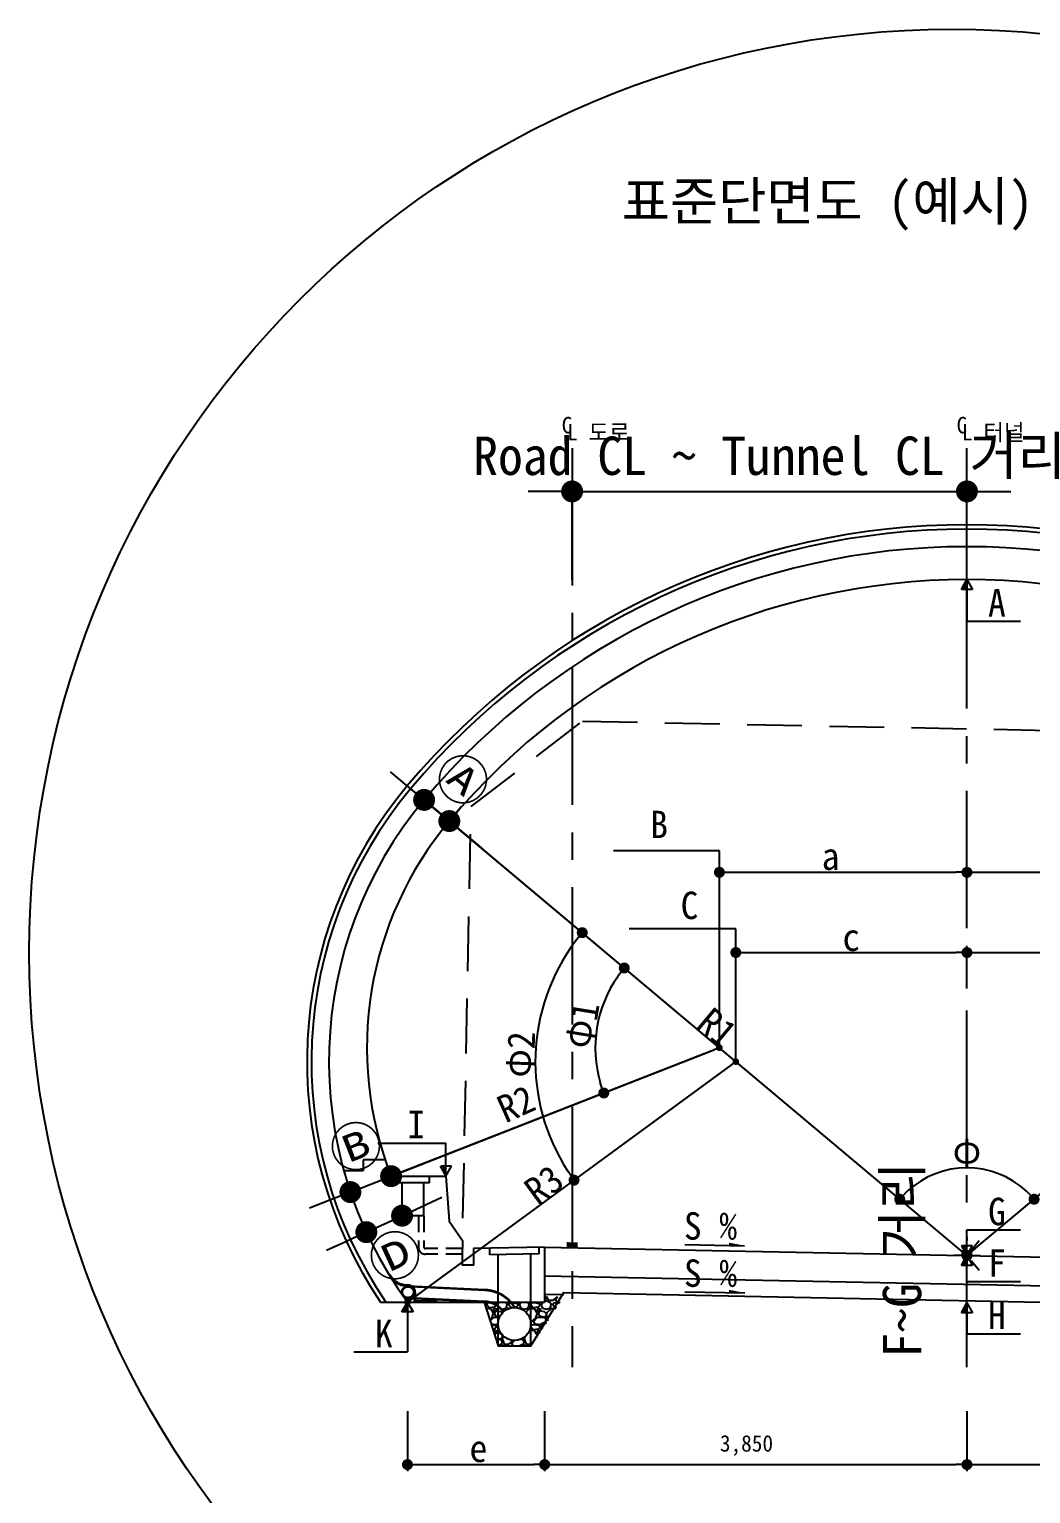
# Model space of a CAD drawing. Header units: millimetres. Extents: x -69382 to 174843, y -46375 to 101648.
# Drawn here: x 6521 to 15651, y -7315 to 6029 of the extents above; entities that cross this region are included whole.
import ezdxf
from ezdxf.enums import TextEntityAlignment as Align

# ---------------------------------------------------------------- set-up
doc = ezdxf.new("R2010")
doc.units = ezdxf.units.MM
doc.header["$LTSCALE"] = 1000
doc.linetypes.add('A-CENTR01', pattern=[2, 1.25, -0.25, 0.25, -0.25])
doc.linetypes.add('A-DASHD01', pattern=[0.75, 0.5, -0.25])
for name, color, linetype in [('-길작업', 255, 'Continuous'), ('CS-CNTL', 1, 'A-CENTR01'), ('CS-CONC-MAJR', 4, 'Continuous'), ('CS-DIML', 1, 'Continuous'), ('CS-EXCV', 3, 'A-DIGLN01'), ('CS-HIDL', 2, 'A-DASHD01'), ('CS-LEAL', 1, 'Continuous'), ('CS-LEAT', 3, 'Continuous'), ('CS-PATT', 1, 'Continuous'), ('CS-SYMB', 3, 'Continuous'), ('CST-01-02-02-G05-CS-CONC', 4, 'Continuous'), ('CZ-HIDL', 2, 'A-DASHD01'), ('CZ-TEX1', 6, 'Continuous'), ('DIM1', 1, 'Continuous')]:
    doc.layers.add(name, color=color, linetype=linetype)
doc.styles.get("Standard").update_dxf_attribs({"font": 'txt.shx', "bigfont": 'whgtxt.shx'})
doc.styles.add('WBMTXT', font='DotumChe.ttf')
doc.styles.add('WGTXT', font='DotumChe.ttf')
doc.linetypes.add('A-DIGLN01', pattern='A,0.9,-0.2,[19,kscals.shx,S=0.1,R=180,X=0,Y=0],0.9', length=2)
doc.dimstyles.new('DIM-01', dxfattribs={"dimscale": 100, "dimtxt": 3, "dimasz": 0.6, "dimexe": 0, "dimexo": 0, "dimgap": 1, "dimtad": 1, "dimdec": 0, "dimrnd": 0.001, "dimzin": 1, "dimdsep": 46, "dimlunit": 6, "dimtxsty": 'WGTXT', "dimblk": 'DOT', "dimcen": 0, "dimclrd": 1, "dimclre": 1, "dimclrt": 3, "dimadec": 4, "dimazin": 0, "dimtfac": 1, "dimtdec": 0, "dimtix": 1, "dimtmove": 2, "dimatfit": 3, "dimldrblk": 'DOT', "dimfxl": 1.5, "dimlwd": -1, "dimarcsym": 0})
doc.dimstyles.get("Standard").update_dxf_attribs({"dimtxt": 0.18, "dimasz": 0.18, "dimexe": 0.18, "dimexo": 0.0625, "dimgap": 0.09, "dimtad": 0, "dimtih": 1, "dimtoh": 1, "dimdec": 4, "dimzin": 0, "dimdsep": 46, "dimtxsty": 'Standard', "dimcen": 0.09, "dimadec": 0, "dimazin": 0, "dimtfac": 1, "dimtdec": 4, "dimtofl": 0, "dimtmove": 0, "dimatfit": 3, "dimfxl": 1, "dimtolj": 1, "dimtzin": 0, "dimarcsym": 0})

# ---------------------------------------------------------------- blocks, each defined once
blk = doc.blocks.new('_Dot')
at = {"layer": 'DIM1'}
blk.add_line((0, 0), (-1, 0), dxfattribs=at)
at = {"layer": 'DIM1', "const_width": 0.5}
blk.add_lwpolyline([(-0.25, 0, 1), (0.25, 0, 1)], format="xyb", close=True, dxfattribs=at)
blk = doc.blocks.new('*D350')
at = {"layer": 'CS-DIML', "color": 6, "transparency": 16777216}
for p, q in [((11270, 1818), (11070, 1818)), ((11470, 1818), (15070, 1818)), ((15270, 1818), (15470, 1818))]:
    blk.add_line(p, q, dxfattribs=at)
at = {"layer": 'CS-DIML', "color": 6, "lineweight": -2, "transparency": 16777216}
for p, q in [((11470, 1014), (11470, 1818)), ((15070, 1014), (15070, 1818))]:
    blk.add_line(p, q, dxfattribs=at)
at = {"layer": 'Defpoints', "color": 0, "transparency": 16777216}
for p in [(15070, 1818), (11470, 1014), (15070, 1014)]:
    blk.add_point(p, dxfattribs=at)
at = {"layer": 'CS-DIML', "color": 6, "transparency": 16777216, "xscale": 200, "yscale": 200, "zscale": 200}
blk.add_blockref('_Dot', (11470, 1818), dxfattribs=at)
at = {"layer": 'CS-DIML', "color": 6, "transparency": 16777216, "xscale": 200, "yscale": 200, "zscale": 200, "rotation": 180}
blk.add_blockref('_Dot', (15070, 1818), dxfattribs=at)
at = {"layer": 'CS-DIML', "color": 6, "transparency": 16777216, "insert": (13270, 2124), "char_height": 350, "attachment_point": 5, "style": 'WGTXT'}
blk.add_mtext('Road CL ~ Tunnel CL 거리', dxfattribs=at)
blk = doc.blocks.new('*D365')
at = {"layer": 'CS-DIML', "color": 1, "transparency": 16777216}
for p, q in [((10463, -1052), (10390, -1140)), ((14993, -5082), (10428, -1250)), ((15182, -5012), (15108, -5100))]:
    blk.add_line(p, q, dxfattribs=at)
at = {"layer": 'Defpoints', "color": 0, "transparency": 16777216}
for p in [(10351, -1186), (10351, -1186), (15070, -5146)]:
    blk.add_point(p, dxfattribs=at)
at = {"layer": 'CS-DIML', "color": 1, "transparency": 16777216, "xscale": 100, "yscale": 100, "zscale": 100}
for p, rotation in [((10351, -1186), 140.0000000000001), ((15070, -5146), 320.0000000000002)]:
    blk.add_blockref('_Dot', p, dxfattribs=dict(at, rotation=rotation))
at = {"layer": 'CS-DIML', "color": 3, "transparency": 16777216, "insert": (12794, -3067), "char_height": 250, "attachment_point": 5, "rotation": 320, "style": 'WGTXT'}
blk.add_mtext('\\A1;R1', dxfattribs=at)
blk = doc.blocks.new('*D366')
at = {"layer": 'CS-DIML', "color": 1, "transparency": 16777216}
for p, q in [((15146, -5082), (19712, -1250)), ((19901, -1320), (19827, -1232)), ((15182, -5280), (15108, -5192))]:
    blk.add_line(p, q, dxfattribs=at)
at = {"layer": 'Defpoints', "color": 0, "transparency": 16777216}
for p in [(19789, -1186), (19789, -1186), (15070, -5146)]:
    blk.add_point(p, dxfattribs=at)
at = {"layer": 'CS-DIML', "color": 1, "transparency": 16777216, "xscale": 100, "yscale": 100, "zscale": 100}
for p, rotation in [((19789, -1186), 39.99999999999989), ((15070, -5146), 219.9999999999999)]:
    blk.add_blockref('_Dot', p, dxfattribs=dict(at, rotation=rotation))
at = {"layer": 'CS-DIML', "color": 3, "transparency": 16777216, "insert": (17346, -3067), "char_height": 250, "attachment_point": 5, "rotation": 40, "style": 'WGTXT'}
blk.add_mtext('\\A1;R1', dxfattribs=at)
blk = doc.blocks.new('*D352')
at = {"layer": 'CS-DIML', "color": 1, "transparency": 16777216}
blk.add_arc((17103, -3440), 934, 347.2345, 33.8618, dxfattribs=at)
at = {"layer": 'Defpoints', "color": 0, "transparency": 16777216}
for p in [(19789, -1186), (17103, -3440), (18037, -3428), (20420, -4576), (15070, -5146)]:
    blk.add_point(p, dxfattribs=at)
at = {"layer": 'CS-DIML', "color": 1, "transparency": 16777216, "xscale": 100, "yscale": 100, "zscale": 100}
for p, rotation in [((17818, -2840), 126.9309053015496), ((17986, -3742), 254.1653760977857)]:
    blk.add_blockref('_Dot', p, dxfattribs=dict(at, rotation=rotation))
at = {"layer": 'CS-DIML', "color": 3, "transparency": 16777216, "insert": (18148, -3245), "char_height": 250, "attachment_point": 5, "rotation": 280.5481, "style": 'WGTXT'}
blk.add_mtext("\\A1;Φ1'", dxfattribs=at)
blk = doc.blocks.new('*D353')
at = {"layer": 'CS-DIML', "color": 1, "transparency": 16777216}
blk.add_arc((16967, -3554), 1634, 330.5179, 36.4926, dxfattribs=at)
at = {"layer": 'Defpoints', "color": 0, "transparency": 16777216}
for p in [(19789, -1186), (16967, -3554), (18582, -3800), (15070, -5146), (20308, -5723)]:
    blk.add_point(p, dxfattribs=at)
at = {"layer": 'CS-DIML', "color": 1, "transparency": 16777216, "xscale": 100, "yscale": 100, "zscale": 100}
for p, rotation in [((18219, -2504), 128.2463119733131), ((18337, -4443), 238.7642157950523)]:
    blk.add_blockref('_Dot', p, dxfattribs=dict(at, rotation=rotation))
at = {"layer": 'CS-DIML', "color": 3, "transparency": 16777216, "insert": (18727, -3446), "char_height": 250, "attachment_point": 5, "rotation": 273.5053, "style": 'WGTXT'}
blk.add_mtext("\\A1;Φ2'", dxfattribs=at)
blk = doc.blocks.new('*D354')
at = {"layer": 'CS-DIML', "color": 1, "transparency": 16777216}
blk.add_arc((12813, -3252), 1131, 145.067, 196.2874, dxfattribs=at)
at = {"layer": 'Defpoints', "color": 0, "transparency": 16777216}
for p in [(9968, -865), (11747, -2873), (12813, -3252), (9820, -4422), (15070, -5146)]:
    blk.add_point(p, dxfattribs=at)
at = {"layer": 'CS-DIML', "color": 1, "transparency": 16777216, "xscale": 100, "yscale": 100, "zscale": 100}
for p, rotation in [((11946, -2525), 52.53349893814372), ((11759, -3664), 288.820939407367)]:
    blk.add_blockref('_Dot', p, dxfattribs=dict(at, rotation=rotation))
at = {"layer": 'CS-DIML', "color": 3, "transparency": 16777216, "insert": (11568, -3047), "char_height": 250, "attachment_point": 5, "rotation": 80.6772, "style": 'WGTXT'}
blk.add_mtext('\\A1;Φ1', dxfattribs=at)
blk = doc.blocks.new('*D355')
at = {"layer": 'CS-DIML', "color": 1, "transparency": 16777216}
blk.add_arc((12963, -3378), 1828, 143.134, 213.0534, dxfattribs=at)
at = {"layer": 'Defpoints', "color": 0, "transparency": 16777216}
for p in [(10351, -1186), (11194, -2917), (12963, -3378), (15070, -5146), (9969, -5569)]:
    blk.add_point(p, dxfattribs=at)
at = {"layer": 'CS-DIML', "color": 1, "transparency": 16777216, "xscale": 100, "yscale": 100, "zscale": 100}
for p, rotation in [((11563, -2203), 51.56702430601288), ((11488, -4458), 304.6204256437987)]:
    blk.add_blockref('_Dot', p, dxfattribs=dict(at, rotation=rotation))
at = {"layer": 'CS-DIML', "color": 3, "transparency": 16777216, "insert": (11006, -3313), "char_height": 250, "attachment_point": 5, "rotation": 88.0937, "style": 'WGTXT'}
blk.add_mtext('\\A1;Φ2', dxfattribs=at)
blk = doc.blocks.new('*D356')
at = {"layer": 'CS-DIML', "color": 1, "transparency": 16777216}
blk.add_arc((15070, -5146), 800, 47.1696, 132.8366, dxfattribs=at)
at = {"layer": 'Defpoints', "color": 0, "transparency": 16777216}
for p in [(10351, -1187), (19789, -1186), (15299, -4380), (15070, -5146), (15070, -5146)]:
    blk.add_point(p, dxfattribs=at)
at = {"layer": 'CS-DIML', "color": 1, "transparency": 16777216, "xscale": 100, "yscale": 100, "zscale": 100}
for p, rotation in [((14457, -4632), 226.4213884010629), ((15682, -4632), 313.5848231692589)]:
    blk.add_blockref('_Dot', p, dxfattribs=dict(at, rotation=rotation))
at = {"layer": 'CS-DIML', "color": 3, "transparency": 16777216, "insert": (15070, -4216), "char_height": 250, "attachment_point": 5, "rotation": 0.0031, "style": 'WGTXT'}
blk.add_mtext('\\A1;Φ', dxfattribs=at)
blk = doc.blocks.new('*D357')
at = {"layer": 'CS-DIML', "color": 1, "transparency": 16777216}
for p, q in [((15070, -2713), (15070, -2324)), ((15170, -2384), (16867, -2384)), ((16967, -2806), (16967, -2324))]:
    blk.add_line(p, q, dxfattribs=at)
at = {"layer": 'Defpoints', "color": 0, "transparency": 16777216}
for p in [(16967, -2384), (15070, -2888), (16967, -2981)]:
    blk.add_point(p, dxfattribs=at)
at = {"layer": 'CS-DIML', "color": 1, "transparency": 16777216, "xscale": 100, "yscale": 100, "zscale": 100, "rotation": 180}
blk.add_blockref('_Dot', (15070, -2384), dxfattribs=at)
at = {"layer": 'CS-DIML', "color": 1, "transparency": 16777216, "xscale": 100, "yscale": 100, "zscale": 100}
blk.add_blockref('_Dot', (16967, -2384), dxfattribs=at)
at = {"layer": 'CS-DIML', "color": 3, "transparency": 16777216, "insert": (16059, -2246), "char_height": 250, "attachment_point": 5, "style": 'WGTXT'}
blk.add_mtext('\\A1;d', dxfattribs=at)
blk = doc.blocks.new('*D358')
at = {"layer": 'CS-DIML', "color": 1, "transparency": 16777216}
for p, q in [((15070, -1982), (15070, -1593)), ((17103, -1993), (17103, -1593)), ((15170, -1653), (17003, -1653))]:
    blk.add_line(p, q, dxfattribs=at)
at = {"layer": 'Defpoints', "color": 0, "transparency": 16777216}
for p in [(17103, -1653), (15070, -2157), (17103, -2168)]:
    blk.add_point(p, dxfattribs=at)
at = {"layer": 'CS-DIML', "color": 1, "transparency": 16777216, "xscale": 100, "yscale": 100, "zscale": 100, "rotation": 180}
blk.add_blockref('_Dot', (15070, -1653), dxfattribs=at)
at = {"layer": 'CS-DIML', "color": 1, "transparency": 16777216, "xscale": 100, "yscale": 100, "zscale": 100}
blk.add_blockref('_Dot', (17103, -1653), dxfattribs=at)
at = {"layer": 'CS-DIML', "color": 3, "transparency": 16777216, "insert": (16153, -1519), "char_height": 250, "attachment_point": 5, "style": 'WGTXT'}
blk.add_mtext('\\A1;b', dxfattribs=at)
blk = doc.blocks.new('*D359')
at = {"layer": 'CS-DIML', "color": 1, "transparency": 16777216}
for p, q in [((12963, -2806), (12963, -2324)), ((13063, -2384), (14970, -2384)), ((15070, -2713), (15070, -2324))]:
    blk.add_line(p, q, dxfattribs=at)
at = {"layer": 'Defpoints', "color": 0, "transparency": 16777216}
for p in [(15070, -2384), (15070, -2888), (12963, -2981)]:
    blk.add_point(p, dxfattribs=at)
at = {"layer": 'CS-DIML', "color": 1, "transparency": 16777216, "xscale": 100, "yscale": 100, "zscale": 100, "rotation": 180}
blk.add_blockref('_Dot', (12963, -2384), dxfattribs=at)
at = {"layer": 'CS-DIML', "color": 1, "transparency": 16777216, "xscale": 100, "yscale": 100, "zscale": 100}
blk.add_blockref('_Dot', (15070, -2384), dxfattribs=at)
at = {"layer": 'CS-DIML', "color": 3, "transparency": 16777216, "insert": (14015, -2246), "char_height": 250, "attachment_point": 5, "style": 'WGTXT'}
blk.add_mtext('\\A1;c', dxfattribs=at)
blk = doc.blocks.new('*D360')
at = {"layer": 'CS-DIML', "color": 1, "transparency": 16777216}
for p, q in [((12813, -1993), (12813, -1593)), ((15070, -1982), (15070, -1593)), ((12913, -1653), (14970, -1653))]:
    blk.add_line(p, q, dxfattribs=at)
at = {"layer": 'Defpoints', "color": 0, "transparency": 16777216}
for p in [(15070, -1653), (12813, -2168), (15070, -2157)]:
    blk.add_point(p, dxfattribs=at)
at = {"layer": 'CS-DIML', "color": 1, "transparency": 16777216, "xscale": 100, "yscale": 100, "zscale": 100, "rotation": 180}
blk.add_blockref('_Dot', (12813, -1653), dxfattribs=at)
at = {"layer": 'CS-DIML', "color": 1, "transparency": 16777216, "xscale": 100, "yscale": 100, "zscale": 100}
blk.add_blockref('_Dot', (15070, -1653), dxfattribs=at)
at = {"layer": 'CS-DIML', "color": 3, "transparency": 16777216, "insert": (13827, -1508), "char_height": 250, "attachment_point": 5, "style": 'WGTXT'}
blk.add_mtext('\\A1;a', dxfattribs=at)
blk = doc.blocks.new('*D361')
at = {"layer": 'CS-DIML', "color": 1, "transparency": 16777216}
for p, q in [((11220, -6564), (11220, -7110)), ((15070, -6564), (15070, -7110)), ((11320, -7050), (14970, -7050))]:
    blk.add_line(p, q, dxfattribs=at)
at = {"layer": 'Defpoints', "color": 0, "transparency": 16777216}
for p in [(11220, -6389), (15070, -6389), (15070, -7050)]:
    blk.add_point(p, dxfattribs=at)
at = {"layer": 'CS-DIML', "color": 1, "transparency": 16777216, "xscale": 100, "yscale": 100, "zscale": 100, "rotation": 180}
blk.add_blockref('_Dot', (11220, -7050), dxfattribs=at)
at = {"layer": 'CS-DIML', "color": 1, "transparency": 16777216, "xscale": 100, "yscale": 100, "zscale": 100}
blk.add_blockref('_Dot', (15070, -7050), dxfattribs=at)
at = {"layer": 'CS-DIML', "color": 3, "transparency": 16777216, "insert": (13060, -6876), "char_height": 150, "attachment_point": 5, "style": 'WGTXT'}
blk.add_mtext('\\A1;3,850', dxfattribs=at)
blk = doc.blocks.new('*D362')
at = {"layer": 'CS-DIML', "color": 1, "transparency": 16777216}
for p, q in [((9969, -6564), (9969, -7110)), ((11220, -6564), (11220, -7110)), ((10069, -7050), (11120, -7050))]:
    blk.add_line(p, q, dxfattribs=at)
at = {"layer": 'Defpoints', "color": 0, "transparency": 16777216}
for p in [(9969, -6389), (11220, -6389), (11220, -7050)]:
    blk.add_point(p, dxfattribs=at)
at = {"layer": 'CS-DIML', "color": 1, "transparency": 16777216, "xscale": 100, "yscale": 100, "zscale": 100, "rotation": 180}
blk.add_blockref('_Dot', (9969, -7050), dxfattribs=at)
at = {"layer": 'CS-DIML', "color": 1, "transparency": 16777216, "xscale": 100, "yscale": 100, "zscale": 100}
blk.add_blockref('_Dot', (11220, -7050), dxfattribs=at)
at = {"layer": 'CS-DIML', "color": 3, "transparency": 16777216, "insert": (10616, -6904), "char_height": 250, "attachment_point": 5, "style": 'WGTXT'}
blk.add_mtext('\\A1;e', dxfattribs=at)
blk = doc.blocks.new('*D363')
at = {"layer": 'CS-DIML', "color": 1, "transparency": 16777216}
for p, q in [((15070, -6564), (15070, -7110)), ((18920, -6572), (18920, -7110)), ((15170, -7050), (18820, -7050))]:
    blk.add_line(p, q, dxfattribs=at)
at = {"layer": 'Defpoints', "color": 0, "transparency": 16777216}
for p in [(15070, -6389), (18920, -6397), (18920, -7050)]:
    blk.add_point(p, dxfattribs=at)
at = {"layer": 'CS-DIML', "color": 1, "transparency": 16777216, "xscale": 100, "yscale": 100, "zscale": 100, "rotation": 180}
blk.add_blockref('_Dot', (15070, -7050), dxfattribs=at)
at = {"layer": 'CS-DIML', "color": 1, "transparency": 16777216, "xscale": 100, "yscale": 100, "zscale": 100}
blk.add_blockref('_Dot', (18920, -7050), dxfattribs=at)
at = {"layer": 'CS-DIML', "color": 3, "transparency": 16777216, "insert": (17113, -6876), "char_height": 150, "attachment_point": 5, "style": 'WGTXT'}
blk.add_mtext('\\A1;3,850', dxfattribs=at)
blk = doc.blocks.new('*D528')
at = {"layer": 'CS-DIML', "color": 6, "transparency": 16777216}
for p, q in [((9968, -865), (9815, -736)), ((10121, -993), (10351, -1186)), ((10504, -1315), (10657, -1443))]:
    blk.add_line(p, q, dxfattribs=at)
at = {"layer": 'Defpoints', "color": 0, "transparency": 16777216}
for p in [(10121, -993), (10351, -1186), (10351, -1186)]:
    blk.add_point(p, dxfattribs=at)
at = {"layer": 'CS-DIML', "color": 6, "transparency": 16777216, "xscale": 200, "yscale": 200, "zscale": 200}
for p, rotation in [((10121, -993), 320.000000050467), ((10351, -1186), 140.000000050467)]:
    blk.add_blockref('_Dot', p, dxfattribs=dict(at, rotation=rotation))
at = {"layer": 'CS-DIML', "color": 6, "transparency": 16777216, "insert": (10458, -826), "char_height": 350, "attachment_point": 5, "rotation": 320, "style": 'WGTXT'}
blk.add_mtext('Ⓐ', dxfattribs=at)
blk = doc.blocks.new('*D529')
at = {"layer": 'CS-DIML', "color": 6, "transparency": 16777216}
for p, q in [((10006, -4349), (10192, -4276)), ((9449, -4567), (9820, -4422)), ((9262, -4640), (9076, -4713))]:
    blk.add_line(p, q, dxfattribs=at)
at = {"layer": 'Defpoints', "color": 0, "transparency": 16777216}
for p in [(9820, -4422), (9820, -4422), (9449, -4567)]:
    blk.add_point(p, dxfattribs=at)
at = {"layer": 'CS-DIML', "color": 6, "transparency": 16777216, "xscale": 200, "yscale": 200, "zscale": 200}
for p, rotation in [((9820, -4422), 201.3544382733614), ((9449, -4567), 21.35443827336137)]:
    blk.add_blockref('_Dot', p, dxfattribs=dict(at, rotation=rotation))
at = {"layer": 'CS-DIML', "color": 6, "transparency": 16777216, "insert": (9509, -4173), "char_height": 350, "attachment_point": 5, "rotation": 21.3544, "style": 'WGTXT'}
blk.add_mtext('Ⓑ', dxfattribs=at)
blk = doc.blocks.new('*D535')
at = {"layer": 'CS-DIML', "color": 6, "transparency": 16777216}
for p, q in [((10101, -4698), (10283, -4614)), ((9594, -4932), (9920, -4782)), ((9413, -5016), (9231, -5099))]:
    blk.add_line(p, q, dxfattribs=at)
at = {"layer": 'Defpoints', "color": 0, "transparency": 16777216}
for p in [(9920, -4782), (9920, -4782), (9594, -4932)]:
    blk.add_point(p, dxfattribs=at)
at = {"layer": 'CS-DIML', "color": 6, "transparency": 16777216, "xscale": 200, "yscale": 200, "zscale": 200}
for p, rotation in [((9920, -4782), 204.7578936227376), ((9594, -4932), 24.75789362273765)]:
    blk.add_blockref('_Dot', p, dxfattribs=dict(at, rotation=rotation))
at = {"layer": 'CS-DIML', "color": 6, "transparency": 16777216, "insert": (9866, -5167), "char_height": 350, "attachment_point": 5, "rotation": 24.7579, "style": 'WGTXT'}
blk.add_mtext('Ⓓ', dxfattribs=at)
blk = doc.blocks.new('*D540')
at = {"layer": 'CS-DIML', "color": 6, "transparency": 16777216}
for p, q in [((15010, -5146), (14950, -5146)), ((15130, -5146), (15190, -5146))]:
    blk.add_line(p, q, dxfattribs=at)
at = {"layer": 'Defpoints', "color": 0, "transparency": 16777216}
blk.add_point((15070, -5146), dxfattribs=at)
blk.add_point((15070, -5146), dxfattribs=at)
blk.add_point((15070, -5146), dxfattribs=at)
at = {"layer": 'CS-DIML', "color": 6, "transparency": 16777216, "xscale": 60, "yscale": 60, "zscale": 60}
blk.add_blockref('_Dot', (15070, -5146), dxfattribs=at)
at = {"layer": 'CS-DIML', "color": 6, "transparency": 16777216, "xscale": 60, "yscale": 60, "zscale": 60, "rotation": 180}
blk.add_blockref('_Dot', (15070, -5146), dxfattribs=at)
at = {"layer": 'CS-DIML', "color": 6, "transparency": 16777216, "insert": (14497, -5183), "char_height": 350, "attachment_point": 5, "rotation": 90, "style": 'WGTXT'}
blk.add_mtext('F~G 거리', dxfattribs=at)

msp = doc.modelspace()

# ---------------------------------------------------------------- hatches: boundary and pattern name
at = {"layer": 'CS-PATT'}
h = msp.add_hatch(dxfattribs=at)
h.set_pattern_fill('GRAVEL', color=256, scale=200, style=0)
h.set_pattern_definition([(228.0128, (-1821.901, 51601.868), (-1599.9996464, -1800.0002683), [26.9072, -2663.8176]), (184.9697, (-1839.901, 51581.868), (2400.0002103, 199.9982614), [46.1736, -4571.185]), (132.5104, (-1885.901, 51577.868), (1999.9981437, -2200.0017348), [32.5576, -3223.2064]), (267.2737, (-1963.901, 51527.868), (199.9992035, 4000.000059), [42.0476, -4162.7116]), (292.8337, (-1965.901, 51485.868), (-1000.0019811, 2399.9992824), [41.231, -4081.8746]), (357.2737, (-1949.901, 51447.868), (-4000.000059, 199.9992035), [42.0476, -4162.7116]), (37.6942, (-1907.901, 51445.868), (-2600.0014691, -1999.998081), [55.6058, -5504.9698]), (72.2553, (-1863.901, 51479.868), (1400.0021525, 4399.9992462), [52.4976, -5197.2642]), (121.4296, (-1847.901, 51529.868), (-1600.0016468, 2599.9990073), [42.19, -4176.8146]), (175.2364, (-1869.901, 51565.868), (2200.0001893, -199.9983065), [48.1664, -2360.1526]), (222.3974, (-1917.901, 51569.868), (-2400.0014702, -2199.9984164), [62.2896, -6166.675]), (138.8141, (-1765.901, 51525.868), (-1400.0005894, 1199.9994627), [21.2602, -2104.7688]), (171.4692, (-1781.901, 51539.868), (2599.999657, -400.001582), [40.4474, -4004.3022]), (225, (-1821.9, 51545.87), (-2e-14, -200.00006), [28.2842, -254.5584]), (203.1986, (-1835.9, 51569.868), (999.999946, 400.000265), [15.2316, -1507.923]), (291.8014, (-1849.9, 51563.868), (-199.999982, 600.000055), [21.5406, -1055.4924]), (30.9638, (-1841.9, 51543.868), (599.999604, 400.000497), [34.9858, -1131.2046]), (161.5651, (-1811.9, 51561.87), (400.00009, -199.99968), [25.2982, -607.1574]), (16.3895, (-1965.901, 51563.868), (2000.0004397, 599.998542), [35.44, -3508.569]), (70.3462, (-1931.901, 51573.868), (-799.9990495, -2200.000427), [29.7322, -2943.4816]), (293.1986, (-1811.9, 51601.868), (-400.000265, 999.999946), [30.463, -1492.6916]), (343.6105, (-1799.901, 51573.868), (-2000.0004397, 599.998542), [35.44, -3508.569]), (339.444, (-1965.9, 51439.868), (-1000.000369, 399.999199), [34.176, -1674.6248]), (294.7751, (-1933.901, 51427.868), (-999.998438, 2200.0006844), [28.6356, -2834.9286]), (66.8014, (-1809.9, 51401.868), (400.000265, 999.999946), [30.463, -1492.6916]), (17.354, (-1797.901, 51429.868), (-2600.0004038, -799.9989005), [33.5262, -3319.0848]), (69.444, (-1907.9, 51401.868), (-399.999199, -1000.000369), [17.088, -1691.7128]), (101.3099, (-1821.9, 51401.87), (-199.999526, 800.00015), [10.198, -1009.6058]), (165.9638, (-1823.9, 51411.87), (600.00011, -199.99961), [41.231, -783.39]), (186.009, (-1863.901, 51421.868), (1999.9999502, 199.9998635), [38.21, -3782.7846]), (303.6901, (-1841.9, 51525.87), (-200.000267, 399.99991), [28.8444, -692.2658]), (353.1572, (-1825.901, 51501.868), (3399.9998731, -400.0015996), [50.3588, -4985.5126]), (60.9454, (-1775.901, 51495.868), (-800.0000054, -1400.000077), [20.5912, -2038.5348]), (90, (-1765.9, 51513.87), (-200, 200), [12, -188]), (120.2564, (-1867.901, 51427.868), (799.9989774, -1400.000491), [27.7848, -2750.704]), (48.0128, (-1881.901, 51451.868), (1599.9996464, 1800.0002683), [53.8144, -2636.9104]), (0, (-1845.9, 51491.87), (200, 200), [52, -148]), (325.3048, (-1793.901, 51491.868), (-1999.9988518, 1400.001722), [31.6228, -3130.6548]), (254.0546, (-1767.9, 51473.868), (-199.999978, -800.000025), [29.1204, -1426.9016]), (207.646, (-1775.901, 51445.868), (-3799.9991614, -2000.0015426), [47.413, -4693.8948]), (175.4261, (-1817.901, 51423.868), (-2600.0001117, 199.9989602), [50.1598, -4965.8148])])
h.paths.add_polyline_path([(11394.8435, -5522.2866), (11219.8435, -5518.7866), (11219.8435, -5568.7866), (10669.8441, -5568.7884), (10794.8435, -5968.7866), (11094.8435, -5968.7866)])
h.paths.add_polyline_path([(11094.8435, -5768.7866, -1), (10794.8435, -5768.7866, -1)], flags=16)

# ---------------------------------------------------------------- linework, layer by layer
at = {"layer": '-길작업', "color": 3}
msp.add_circle((14934.543, -2383.9335), 8413.1201, dxfattribs=at)
at = {"layer": 'CS-CNTL'}
for p, q in [((11469.8435, 2211.3207), (11469.8435, -6161.3712)), ((15069.8435, -6161.3712), (15069.8435, 2211.3207))]:
    msp.add_line(p, q, dxfattribs=at)
at = {"layer": 'CS-CONC-MAJR'}
for p, q in [((9869.8435, -4481.7866), (9869.8435, -4421.7866)), ((10169.8435, -4481.7866), (9869.8435, -4481.7866)), ((9919.8435, -4781.7866), (9919.8435, -4481.7866)), ((10119.8435, -4781.7866), (10119.8435, -4481.7866)), ((10169.8435, -4481.7866), (10169.8435, -4421.7866)), ((10119.8435, -4781.7866), (9919.8435, -4781.7866)), ((11219.8435, -5068.7866), (10569.8435, -5081.7866)), ((11169.8435, -5129.7866), (11169.8435, -5069.7866)), ((11219.8435, -5068.7866), (11219.8435, -5568.7866)), ((11219.8435, -5068.7866), (18919.8435, -5222.7866)), ((10719.8435, -5138.7866), (10719.8435, -5078.7866)), ((11169.8435, -5129.7866), (10719.8435, -5138.7866)), ((10794.8435, -5968.7866), (10794.8435, -5137.2866)), ((11094.8435, -5968.7866), (11094.8435, -5131.2866)), ((11219.8435, -5328.7866), (18919.8435, -5482.7866)), ((10040.0905, -5558.7866), (10230.0905, -5558.7866)), ((10230.0905, -5558.7866), (10230.0905, -5568.7866)), ((10669.8435, -5568.7866), (11219.8435, -5568.7866))]:
    msp.add_line(p, q, dxfattribs=at)
for points in [[(9819.8435, -4421.7866), (9869.8435, -4421.7866), (10169.8435, -4421.7866), (10319.8435, -4421.7866), (10349.8435, -4831.7866), (10469.8435, -5006.7866), (10469.8435, -5081.7866)], [(10569.8435, -5081.7866), (10569.8435, -5233.7866), (10469.8435, -5233.7866), (10469.8435, -5081.7866)], [(10030.0905, -5479.1445), (10030.0905, -5568.7866)], [(10040.0905, -5479.1445), (10040.0905, -5558.7866)]]:
    msp.add_lwpolyline(points, dxfattribs=at)
msp.add_circle((10944.8435, -5768.7866), 150, dxfattribs=at)
for centre, radius, start, end in [((15069.8435, -5145.7866), 6620, 40, 140), ((15069.8435, -5145.7866), 6460, 40, 140), ((15069.8435, -5145.7866), 6160, 40, 140), ((12963.3298, -3378.2117), 3870.1417, 140, 214.47310286), ((12963.3298, -3378.2117), 3710.1417, 140, 216.18744995), ((12812.5579, -3251.6991), 3213.3229, 140, 201.35443834), ((9972.3976, -5223.1501), 190, 210.16647897, 270.37889396), ((9972.3976, -5223.1501), 200, 223.52550501, 270.37889396), ((9974.0905, -5479.1445), 66, 0, 90.37889396), ((9974.0905, -5479.1445), 56, 0, 90.37889396)]:
    msp.add_arc(centre, radius, start, end, dxfattribs=at)
at = {"layer": 'CS-DIML'}
for p, q in [((15069.8435, -5145.7866), (9967.9875, -864.8211)), ((15069.8435, -5145.7866), (20171.6995, -864.8211)), ((9875.7242, -4399.9384), (12756.6772, -3273.5473)), ((10319.8435, -4421.7866), (10319.8435, -4121.8759))]:
    msp.add_line(p, q, dxfattribs=at)
at = {"layer": 'CS-DIML', "linetype": 'ByBlock'}
for p, q in [((12812.5579, -3251.6991), (9819.8435, -4421.7866)), ((12963.3298, -3378.2117), (9968.9128, -5568.7866))]:
    msp.add_line(p, q, dxfattribs=at)
at = {"layer": 'CS-DIML', "color": 1}
msp.add_line((12914.9044, -3413.6375), (10017.3382, -5533.3608), dxfattribs=at)
at = {"layer": 'CS-DIML'}
msp.add_lwpolyline([(15069.8435, -4974.6217), (15069.8435, -5007.6852)], dxfattribs=at)
at = {"layer": 'CS-EXCV', "ltscale": 50}
msp.add_line((11394.8435, -5502.2866), (11219.8435, -5498.7866), dxfattribs=at)
at = {"layer": 'CS-EXCV'}
msp.add_lwpolyline([(9724.4118, -5568.7866), (10669.8435, -5568.7866), (10794.8435, -5968.7866), (11094.8435, -5968.7866), (11395.2433, -5482.2946), (18745.2433, -5629.2946), (19044.8435, -6122.7866), (19344.8435, -6122.7866), (19469.8435, -5722.7866), (20544.2787, -5722.7866)], dxfattribs=at)
for centre, radius, start, end in [((15069.8435, -5145.7866), 6660, 40, 140), ((12963.3298, -3378.2117), 3910.1417, 140, 214.07163781)]:
    msp.add_arc(centre, radius, start, end, dxfattribs=at)
at = {"layer": 'CS-HIDL'}
msp.add_lwpolyline([(10475.0424, -4803.8406), (10550.0274, -1054.5903), (11565.8243, -274.7463), (18764.3847, -418.7175), (19748.188, -1238.5535), (19673.203, -4987.8038)], dxfattribs=at)
at = {"layer": 'CS-LEAL'}
for p, q in [((15018.9368, 924.2134), (15069.8435, 1014.2134)), ((15018.9368, 923.9178), (15069.8435, 1013.9178)), ((15069.8435, 1014.2134), (15069.8435, 634.8306)), ((15069.8435, 1014.2134), (15069.8435, 634.8306)), ((15069.8435, 1014.2134), (15120.7501, 924.2134)), ((15069.8435, 1014.2134), (15069.8435, 924.2134)), ((15069.8435, 1014.2134), (15069.8435, 635.1262)), ((15069.8435, 1013.9178), (15069.8435, 923.9178)), ((15120.7501, 924.2134), (15018.9368, 924.2134)), ((15069.8435, 635.1262), (15558.8528, 635.1262)), ((12812.5579, -1458.0084), (11848.792, -1458.0084)), ((12812.5579, -3251.6991), (12812.5579, -1458.0084)), ((12963.3298, -2167.6844), (11991.7032, -2167.6844)), ((12963.3298, -3378.2117), (12963.3298, -2167.6844)), ((9699.125, -4121.8759), (10319.8435, -4121.8759)), ((10268.9368, -4331.7866), (10319.8435, -4421.7866)), ((10370.7501, -4331.7866), (10274.9368, -4331.7866)), ((10319.8435, -4421.7866), (10319.8435, -4331.7866)), ((10319.8435, -4421.7866), (10370.7501, -4331.7866)), ((15069.8435, -4911.3596), (15559.1872, -4911.3596)), ((15069.8435, -5145.7866), (15069.8435, -4911.3596)), ((12497.6294, -5044.3423), (13043.1156, -5055.252)), ((15120.7501, -5055.7866), (15018.9368, -5055.7866)), ((15018.9368, -5055.7866), (15069.8435, -5145.7866)), ((15069.8435, -5145.7866), (15069.8435, -4974.6217)), ((15069.8435, -5145.7866), (15069.8435, -5019.7866)), ((15069.8435, -5145.7866), (15120.7501, -5055.7866)), ((15069.8435, -5145.7866), (15069.8435, -5055.7866)), ((15018.9368, -5235.7866), (15069.8435, -5145.7866)), ((15069.8435, -5145.7866), (15069.8435, -5235.7866)), ((15069.8435, -5145.7866), (15120.7501, -5235.7866)), ((15069.8435, -5380.2135), (15069.8435, -5145.7866)), ((15120.7501, -5235.7866), (15018.9368, -5235.7866)), ((15069.8435, -5380.2135), (15559.1872, -5380.2135)), ((9918.0062, -5658.7866), (9968.9128, -5568.7866)), ((9968.9128, -5568.7866), (9968.9128, -6023.3117)), ((9968.9128, -5568.7866), (9968.9128, -5658.7866)), ((9968.9128, -5568.7866), (10019.8195, -5658.7866)), ((12498.0177, -5474.3501), (13043.5039, -5485.2598)), ((15018.9368, -5665.7866), (15069.8435, -5575.7866)), ((15069.8435, -5575.7866), (15120.7501, -5665.7866)), ((15069.8435, -5575.7866), (15069.8435, -5665.7866)), ((15069.8435, -5575.7866), (15069.8435, -5858.8033)), ((10019.8195, -5658.7866), (9918.0062, -5658.7866)), ((15120.7501, -5665.7866), (15018.9368, -5665.7866)), ((15069.8435, -5858.8033), (15559.1872, -5858.8033)), ((9479.5691, -6023.3117), (9968.9128, -6023.3117))]:
    msp.add_line(p, q, dxfattribs=at)
for points in [[(15069.8435, 1014.2134), (15069.8435, 1014.2134), (15069.8435, 924.2134), (15018.9368, 924.2134)], [(10319.8435, -4421.7866), (10319.8435, -4421.7866), (10319.8435, -4331.7866), (10268.9368, -4331.7866)], [(13043.1156, -5055.252), (12899.995, -5027.3846), (12899.4951, -5052.3796)], [(15069.8435, -5145.7866), (15069.8435, -5145.7866), (15069.8435, -5055.7866), (15018.9368, -5055.7866)], [(15069.8435, -5145.7866), (15069.8435, -5145.7866), (15069.8435, -5235.7866), (15018.9368, -5235.7866)], [(13043.5039, -5485.2598), (12900.3834, -5457.3924), (12899.8835, -5482.3874)], [(9968.9128, -5568.7866), (9968.9128, -5568.7866), (9968.9128, -5658.7866), (9918.0062, -5658.7866)], [(15069.8435, -5575.7866), (15069.8435, -5575.7866), (15069.8435, -5665.7866), (15018.9368, -5665.7866)]]:
    msp.add_solid(points, dxfattribs=at)
at = {"layer": 'CS-SYMB'}
for points in [[(11419.8435, -5022.7766), (11519.8435, -5024.7766), (11419.8435, -5072.7866), (11519.8435, -5074.7866)], [(15019.8435, -5094.7766), (15119.8435, -5096.7766), (15019.8435, -5144.7866), (15119.8435, -5146.7866)]]:
    msp.add_solid(points, dxfattribs=at)
at = {"layer": 'CST-01-02-02-G05-CS-CONC'}
for p, q in [((9565.4501, -4371.7866), (9388.7025, -4371.7866)), ((9765.4501, -4271.7866), (9565.4501, -4271.7866)), ((9565.4501, -4271.7866), (9565.4501, -4371.7866))]:
    msp.add_line(p, q, dxfattribs=at)
at = {"layer": 'CZ-HIDL', "ltscale": 0.3}
for p, q in [((10069.8435, -4781.7866), (10069.8435, -5071.7866)), ((10119.8435, -4781.7866), (10119.8435, -5071.7866)), ((10469.8435, -5081.7866), (10129.8435, -5081.7866)), ((10469.8435, -5131.7866), (10129.8435, -5131.7866))]:
    msp.add_line(p, q, dxfattribs=at)
at = {"layer": 'CZ-HIDL', "ltscale": 20}
for p, q in [((10674.3199, -5456.8761), (9972.6809, -5423.1892)), ((10674.0423, -5462.8698), (9997.64, -5430.1924)), ((10669.89, -5568.7884), (9968.2045, -5535.0997)), ((10670.1245, -5562.793), (9968.4443, -5529.1045))]:
    msp.add_line(p, q, dxfattribs=at)
at = {"layer": 'CZ-HIDL'}
for radius in [56, 50]:
    msp.add_circle((9974.0905, -5479.1445), radius, dxfattribs=at)
at = {"layer": 'CZ-HIDL', "ltscale": 0.3}
for radius in [60, 10]:
    msp.add_arc((10129.8435, -5071.7866), radius, 180, 270, dxfattribs=at)
at = {"layer": 'CZ-HIDL', "ltscale": 20}
for centre, radius, start, end in [((10661.132, -5797.8136), 335.1925, 32.28295463, 87.79264051), ((10661.1321, -5797.8135), 341.1924, 31.6179627, 87.784849), ((10661.132, -5797.8136), 229.1925, 37.42543489, 87.81003958), ((10661.132, -5797.8136), 235.1925, 37.53053381, 87.80880086)]:
    msp.add_arc(centre, radius, start, end, dxfattribs=at)

# ---------------------------------------------------------------- block references
at = {"layer": 'CS-DIML', "color": 1}
for p, xscale, yscale, zscale, rotation in [((12812.5579, -3251.6991), 59.99999999999598, 59.99999999999598, 59.99999999999598, 21.35443834500365), ((12963.3298, -3378.2117), 59.99999999999824, 59.99999999999824, 59.99999999999824, 36.18744994929102), ((9819.8435, -4421.7866), 59.99999999999639, 59.99999999999639, 59.99999999999639, 201.3544383475996), ((9968.9128, -5568.7866), 60.00000000000254, 60.00000000000254, 60.00000000000254, 216.1874499492966)]:
    msp.add_blockref('_Dot', p, dxfattribs=dict(at, xscale=xscale, yscale=yscale, zscale=zscale, rotation=rotation))

# ---------------------------------------------------------------- texts
at = {"layer": 'CS-DIML', "color": 3, "char_height": 250, "attachment_point": 5, "style": 'WGTXT'}
for s, insert, rotation in [('R2', (10958.8694, -3761.8264), 24.18362147), ('R3', (11213.4921, -4500.85), 36.18744995)]:
    msp.add_mtext(s, dxfattribs=dict(at, insert=insert, rotation=rotation))
at = {"layer": 'CS-LEAT', "style": 'WGTXT'}
for s, height, p in [('C', 150, (11374.47, 2347.1408)), ('L 도로', 150, (11425.1808, 2282.3411)), ('C', 150, (14974.47, 2347.1408)), ('L 터널', 150, (15025.1808, 2282.3411)), ('B', 250, (12182.5799, -1341.5433)), ('C', 250, (12459.4944, -2079.2164))]:
    msp.add_text(s, height=height, dxfattribs=at).set_placement(p)
for s, p in [('A', (15343.1098, 802.9574)), ('I', (10049.0274, -3951.3958)), ('G', (15343.5557, -4743.5284)), ('F', (15343.5557, -5212.3822)), ('H', (15343.5557, -5690.972)), ('K', (9753.2813, -5855.4804))]:
    msp.add_text(s, height=250, dxfattribs=at).set_placement(p, align=Align.MIDDLE_CENTER)
for p in [(12490.0097, -5000.6622), (12490.398, -5430.67)]:
    msp.add_text('S %%%', height=250, rotation=0.15, dxfattribs=at).set_placement(p)
at = {"layer": 'CZ-TEX1', "style": 'WBMTXT'}
msp.add_text('표준단면도 (예시) - 자연환기', height=350, dxfattribs=at).set_placement((15017.6558, 4288.0051), align=Align.CENTER)

# ---------------------------------------------------------------- dimensions: what is measured, and where the dimension line sits
at = {"layer": 'CS-DIML', "color": 6}
dim = msp.add_linear_dim(base=(15069.8435, 1817.5236), p1=(11469.8435, 1014.2134), p2=(15069.8435, 1014.2134), text='Road CL ~ Tunnel CL 거리', dimstyle='DIM-01', override={"dimtxt": 3.5, "dimasz": 2, "dimclrd": 6, "dimclre": 6, "dimclrt": 6}, dxfattribs=at)
dim.commit()
dim.dimension.update_dxf_attribs({"geometry": '*D350', "text_midpoint": (13269.8435, 2123.7486)})
for p1, p2, text, picture, middle in [((10121.1964, -993.3786), (10351.0097, -1186.2149), 'Ⓐ', '*D528', (10457.6091, -825.8161)), ((9448.7554, -4566.8741), (9819.8435, -4421.7866), 'Ⓑ', '*D529', (9508.8173, -4173.3865))]:
    dim = msp.add_aligned_dim(p1=p1, p2=p2, distance=0, text=text, dimstyle='DIM-01', override={"dimtxt": 3.5, "dimasz": 2, "dimtxsty": 'WGTXT', "dimclrd": 6, "dimclre": 6, "dimclrt": 6}, dxfattribs=at)
    dim.commit()
    dim.dimension.update_dxf_attribs({"geometry": picture, "text_midpoint": middle})
at = {"layer": 'CS-DIML'}
for base, line1, line2, text, picture, middle in [((11746.6257, -2873.2165), ((12812.5579, -3251.6991), (9819.8435, -4421.7866)), ((15069.8435, -5145.7866), (9967.9875, -864.8211)), 'Φ1', '*D354', (11568.4125, -3047.4545)), ((11194.0047, -2917.1991), ((12963.3298, -3378.2117), (9968.9128, -5568.7866)), ((15069.8435, -5145.7866), (10351.0097, -1186.2149)), 'Φ2', '*D355', (11006.3477, -3313.0774)), ((15299.1624, -4379.7073), ((19788.6773, -1186.2149), (15069.8435, -5145.7866)), ((15069.8435, -5145.7866), (10350.6753, -1186.8061)), 'Φ', '*D356', (15069.7931, -4216.4548)), ((18036.6571, -3427.9751), ((17102.8553, -3439.8872), (20419.8435, -4575.7866)), ((15069.8435, -5145.7866), (19788.6773, -1186.2149)), "Φ1'", '*D352', (18148.4271, -3245.193)), ((18582.2213, -3799.8708), ((16967.012, -3553.8732), (20308.1897, -5722.7866)), ((15069.8435, -5145.7866), (19788.6773, -1186.2149)), "Φ2'", '*D353', (18727.214, -3446.0523))]:
    dim = msp.add_angular_dim_2l(base=base, line1=line1, line2=line2, text=text, dimstyle='Standard', override={"dimscale": 50, "dimtxt": 5, "dimasz": 2, "dimexe": 1.2, "dimexo": 3.5, "dimtad": 1, "dimtih": 0, "dimtoh": 0, "dimdec": 0, "dimlunit": 6, "dimtxsty": 'WGTXT', "dimblk1": 'Dot', "dimblk2": 'Dot', "dimsah": 1, "dimclrd": 1, "dimclre": 1, "dimclrt": 3, "dimtix": 1, "dimtofl": 1, "dimtmove": 2, "dimlwd": 65535, "dimlwe": 65535}, dxfattribs=at)
    dim.commit()
    dim.dimension.update_dxf_attribs({"geometry": picture, "text_midpoint": middle})
for p2, picture, middle in [((10351.0097, -1186.2149), '*D365', (12793.7746, -3066.6705)), ((19788.6773, -1186.2149), '*D366', (17345.9124, -3066.6705))]:
    dim = msp.add_aligned_dim(p1=(15069.8435, -5145.7866), p2=p2, distance=0, text='R1', dimstyle='Standard', override={"dimscale": 50, "dimtxt": 5, "dimasz": 2, "dimexe": 1.2, "dimexo": 3.5, "dimtad": 1, "dimtih": 0, "dimtoh": 0, "dimdec": 0, "dimlunit": 6, "dimtxsty": 'WGTXT', "dimblk1": 'Dot', "dimblk2": 'Dot', "dimsah": 1, "dimclrd": 1, "dimclre": 1, "dimclrt": 3, "dimtix": 1, "dimtofl": 1, "dimtmove": 2, "dimlwd": 65535, "dimlwe": 65535}, dxfattribs=at)
    dim.commit()
    dim.dimension.update_dxf_attribs({"geometry": picture, "text_midpoint": middle})
for base, p1, p2, text, override, picture, middle in [((15069.8435, -1652.9131), (12812.5579, -2167.6844), (15069.8435, -2157.3584), 'a', {"dimscale": 50, "dimtxt": 5, "dimasz": 2, "dimexe": 1.2, "dimexo": 3.5, "dimtad": 1, "dimtih": 0, "dimtoh": 0, "dimdec": 0, "dimlunit": 6, "dimtxsty": 'WGTXT', "dimblk1": 'Dot', "dimblk2": 'Dot', "dimsah": 1, "dimclrd": 1, "dimclre": 1, "dimclrt": 3, "dimtix": 1, "dimtofl": 1, "dimtmove": 2, "dimlwd": 65535, "dimlwe": 65535}, '*D360', (13826.8526, -1507.6447)), ((17102.8553, -1652.9131), (15069.8435, -2157.3584), (17102.8553, -2167.6844), 'b', {"dimscale": 50, "dimtxt": 5, "dimasz": 2, "dimexe": 1.2, "dimexo": 3.5, "dimtad": 1, "dimtih": 0, "dimtoh": 0, "dimdec": 0, "dimlunit": 6, "dimtxsty": 'WGTXT', "dimblk1": 'Dot', "dimblk2": 'Dot', "dimsah": 1, "dimclrd": 1, "dimclre": 1, "dimclrt": 3, "dimtix": 1, "dimtofl": 1, "dimtmove": 2, "dimlwd": 65535, "dimlwe": 65535}, '*D358', (16153.3795, -1519.4848)), ((15069.8435, -2383.9335), (12963.3298, -2981.3556), (15069.8435, -2888.4004), 'c', {"dimscale": 50, "dimtxt": 5, "dimasz": 2, "dimexe": 1.2, "dimexo": 3.5, "dimtad": 1, "dimtih": 0, "dimtoh": 0, "dimdec": 0, "dimlunit": 6, "dimtxsty": 'WGTXT', "dimblk1": 'Dot', "dimblk2": 'Dot', "dimsah": 1, "dimclrd": 1, "dimclre": 1, "dimclrt": 3, "dimtix": 1, "dimtofl": 1, "dimtmove": 2, "dimlwd": 65535, "dimlwe": 65535}, '*D359', (14015.151, -2245.7302)), ((16967.012, -2383.9335), (15069.8435, -2888.4004), (16967.012, -2981.3556), 'd', {"dimscale": 50, "dimtxt": 5, "dimasz": 2, "dimexe": 1.2, "dimexo": 3.5, "dimtad": 1, "dimtih": 0, "dimtoh": 0, "dimdec": 0, "dimlunit": 6, "dimtxsty": 'WGTXT', "dimblk1": 'Dot', "dimblk2": 'Dot', "dimsah": 1, "dimclrd": 1, "dimclre": 1, "dimclrt": 3, "dimtix": 1, "dimtofl": 1, "dimtmove": 2, "dimlwd": 65535, "dimlwe": 65535}, '*D357', (16058.5807, -2245.6823)), ((11219.8435, -7050.4039), (9968.9128, -6389.0589), (11219.8435, -6389.0589), 'e', {"dimscale": 50, "dimtxt": 5, "dimasz": 2, "dimexe": 1.2, "dimexo": 3.5, "dimgap": 0.1, "dimtad": 1, "dimtih": 0, "dimtoh": 0, "dimdec": 0, "dimlunit": 6, "dimtxsty": 'WGTXT', "dimblk1": 'Dot', "dimblk2": 'Dot', "dimsah": 1, "dimclrd": 1, "dimclre": 1, "dimclrt": 3, "dimtix": 1, "dimtofl": 1, "dimtmove": 2, "dimlwd": 65535, "dimlwe": 65535}, '*D362', (10615.8717, -6903.6523))]:
    dim = msp.add_linear_dim(base=base, p1=p1, p2=p2, text=text, dimstyle='Standard', override=override, dxfattribs=at)
    dim.commit()
    dim.dimension.update_dxf_attribs({"geometry": picture, "text_midpoint": middle, "dimtype": 160})
at = {"layer": 'CS-DIML', "color": 6}
dim = msp.add_linear_dim(base=(15069.8435, -5145.7866), p1=(15069.8435, -5145.7866), p2=(15069.8435, -5145.7866), angle=0, text='F~G 거리', dimstyle='DIM-01', override={"dimtxt": 3.5, "dimclrd": 6, "dimclre": 6, "dimclrt": 6}, dxfattribs=at)
dim.commit()
dim.dimension.update_dxf_attribs({"geometry": '*D540', "text_midpoint": (14496.5217, -5183.3045), "dimtype": 161, "text_rotation": 90})
dim = msp.add_linear_dim(base=(9919.8435, -4781.7866), p1=(9594.204, -4931.9628), p2=(9919.8435, -4781.7866), angle=24.75789362, text='Ⓓ', dimstyle='DIM-01', override={"dimtxt": 3.5, "dimasz": 2, "dimclrd": 6, "dimclre": 6, "dimclrt": 6}, dxfattribs=at)
dim.commit()
dim.dimension.update_dxf_attribs({"geometry": '*D535', "text_midpoint": (9866.3426, -5166.5919), "dimtype": 161})
at = {"layer": 'CS-DIML'}
for base, p1, p2, picture, middle in [((15069.8435, -7050.4039), (11219.8435, -6389.0589), (15069.8435, -6389.0589), '*D361', (13060.002, -6876.3293)), ((18919.8435, -7050.4039), (15069.8435, -6389.0589), (18919.8435, -6397.0286), '*D363', (17112.9887, -6876.3293))]:
    dim = msp.add_linear_dim(base=base, p1=p1, p2=p2, dimstyle='Standard', override={"dimscale": 50, "dimtxt": 3, "dimasz": 2, "dimexe": 1.2, "dimexo": 3.5, "dimgap": 0.1, "dimtad": 1, "dimtih": 0, "dimtoh": 0, "dimdec": 0, "dimlunit": 6, "dimtxsty": 'WGTXT', "dimblk1": 'Dot', "dimblk2": 'Dot', "dimsah": 1, "dimclrd": 1, "dimclre": 1, "dimclrt": 3, "dimtix": 1, "dimtofl": 1, "dimtmove": 2, "dimlwd": 65535, "dimlwe": 65535}, dxfattribs=at)
    dim.commit()
    dim.dimension.update_dxf_attribs({"geometry": picture, "text_midpoint": middle, "dimtype": 160})

doc.saveas('drawing.dxf')
